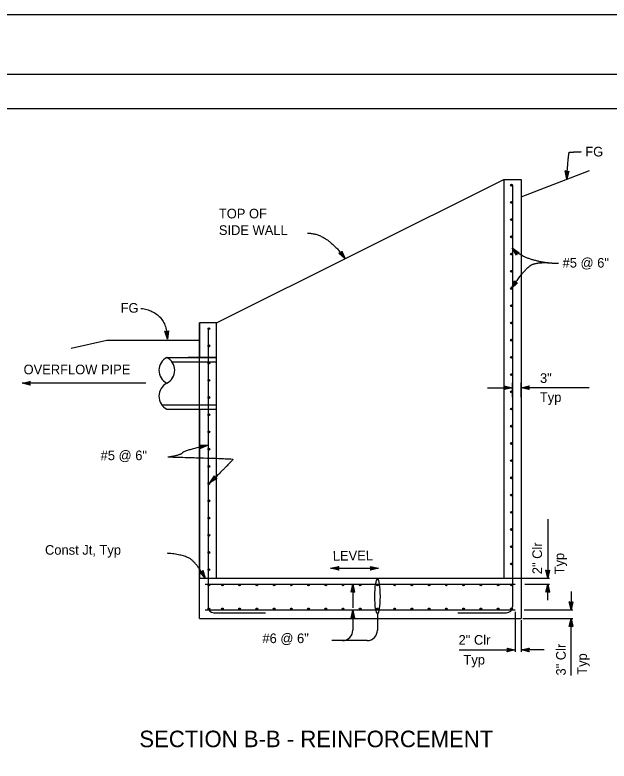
# Model space of a CAD drawing. Extents: x -893 to 867, y -474 to 712.
# Drawn here: x -288 to 143, y 170 to 712 of the extents above; entities that cross this region are included whole.
import ezdxf

# ---------------------------------------------------------------- set-up
doc = ezdxf.new("R2010")
doc.units = 0
for name, color, linetype in [('60 Nongeo Data', 7, 'Continuous'), ('border_PLOTTING-ELEMENTS', 7, 'Continuous'), ('border_rw_22x34_Cut_Lines', 7, 'Continuous'), ('border_SHEET', 7, 'Continuous'), ('str_Text-A', 7, 'Continuous')]:
    doc.layers.add(name, color=color, linetype=linetype)

msp = doc.modelspace()

# ---------------------------------------------------------------- linework, layer by layer
at = {"layer": '60 Nongeo Data'}
for p, q in [((79.37, 580.02), (129.15, 598.99)), ((-141.42, 488.37), (66.88, 592.52)), ((66.88, 592.52), (79.37, 592.52)), ((66.88, 592.52), (79.37, 592.52)), ((66.88, 592.52), (66.88, 302.99)), ((79.37, 592.52), (79.37, 273.83)), ((72.48, 589), (72.48, 588.84)), ((73.12, 588.35), (73.12, 282.16)), ((72.48, 576.51), (72.48, 576.34)), ((72.48, 564.01), (72.48, 563.84)), ((72.48, 551.51), (72.48, 551.34)), ((72.48, 539.01), (72.48, 538.85)), ((101.98, 531.85), (106.6, 531.85)), ((72.48, 526.51), (72.48, 526.35)), ((72.48, 514.02), (72.48, 513.85)), ((72.48, 501.52), (72.48, 501.35)), ((-141.42, 488.37), (-153.92, 488.37)), ((-153.92, 488.37), (-153.92, 463.37)), ((-153.92, 463.37), (-153.92, 488.37)), ((-141.42, 463.37), (-141.42, 488.37)), ((72.48, 489.02), (72.48, 488.85)), ((-147.67, 484.85), (-147.67, 463.37)), ((-147.02, 484.85), (-147.02, 484.69)), ((-246.92, 469.99), (-221.17, 475.87)), ((-221.17, 475.87), (-153.92, 475.87)), ((-147.02, 472.36), (-147.02, 472.19)), ((66.88, 474.43), (66.88, 440.46)), ((72.48, 476.52), (72.48, 476.36)), ((-177.55, 463.37), (-141.42, 463.37)), ((-141.42, 463.37), (-162.05, 463.37)), ((-153.92, 425.77), (-153.92, 463.37)), ((-147.67, 463.37), (-147.67, 425.77)), ((-141.42, 425.77), (-141.42, 463.37)), ((72.48, 464.02), (72.48, 463.86)), ((-173.83, 460.14), (-141.42, 460.14)), ((-147.02, 459.86), (-147.02, 459.69)), ((72.48, 451.53), (72.48, 451.36)), ((-192.86, 444.57), (-282.51, 444.57)), ((-147.02, 447.36), (-147.02, 447.19)), ((73.12, 434.45), (73.12, 444.81)), ((79.37, 434.45), (79.37, 444.81)), ((55.03, 441.31), (73.12, 441.31)), ((66.87, 440.46), (66.87, 438.41)), ((72.48, 439.03), (72.48, 438.86)), ((128.75, 441.31), (79.37, 441.31)), ((-147.02, 434.86), (-147.02, 434.7)), ((-181.2, 428.89), (-141.42, 428.89)), ((-177.55, 425.77), (-141.42, 425.77)), ((-153.92, 425.88), (-153.92, 302.99)), ((-153.92, 273.83), (-153.92, 425.77)), ((-147.67, 425.77), (-147.67, 282.16)), ((-141.42, 302.99), (-141.42, 425.77)), ((72.48, 426.53), (72.48, 426.36)), ((-147.02, 422.36), (-147.02, 422.2)), ((72.48, 414.03), (72.48, 413.87)), ((-147.02, 409.87), (-147.02, 409.7)), ((72.48, 401.53), (72.48, 401.37)), ((-147.02, 397.37), (-147.02, 397.2)), ((-147.02, 384.87), (-147.02, 384.7)), ((72.48, 389.04), (72.48, 388.87)), ((72.48, 376.54), (72.48, 376.37)), ((-147.02, 372.37), (-147.02, 372.21)), ((72.48, 364.04), (72.48, 363.87)), ((-147.02, 359.87), (-147.02, 359.71)), ((-147.02, 347.38), (-147.02, 347.22)), ((72.48, 351.54), (72.48, 351.38)), ((98.78, 345.84), (98.78, 302.99)), ((72.48, 339.05), (72.48, 338.88)), ((-147.02, 334.89), (-147.02, 334.72)), ((72.48, 326.55), (72.48, 326.39)), ((-147.02, 322.39), (-147.02, 322.22)), ((-147.02, 309.89), (-147.02, 309.72)), ((-58.72, 310.26), (-23.98, 310.26)), ((72.48, 314.06), (72.48, 313.89)), ((-153.92, 302.99), (-141.42, 302.99)), ((-149.67, 298.82), (75.12, 298.82)), ((-141.42, 302.99), (66.88, 302.99)), ((-42.63, 298.82), (-42.63, 281.65)), ((66.88, 302.99), (79.37, 302.99)), ((66.88, 298.82), (66.88, 298.82)), ((68.2, 302.99), (100.1, 302.99)), ((82.15, 298.82), (100.1, 298.82)), ((98.78, 287.16), (98.78, 298.82)), ((-147.02, 297.52), (-147.02, 297.68)), ((-137.25, 297.52), (-137.25, 297.68)), ((-124.76, 297.52), (-124.76, 297.68)), ((-112.26, 297.52), (-112.26, 297.68)), ((-99.76, 297.52), (-99.76, 297.68)), ((-87.26, 297.52), (-87.26, 297.68)), ((-74.76, 297.52), (-74.76, 297.68)), ((-62.27, 297.52), (-62.27, 297.68)), ((-49.77, 297.52), (-49.77, 297.68)), ((-37.27, 297.52), (-37.27, 297.68)), ((-24.77, 297.52), (-24.77, 297.68)), ((-12.27, 297.52), (-12.27, 297.68)), ((0.22, 297.52), (0.22, 297.68)), ((12.72, 297.52), (12.72, 297.68)), ((25.21, 297.52), (25.21, 297.68)), ((37.71, 297.52), (37.71, 297.68)), ((50.21, 297.52), (50.21, 297.68)), ((62.71, 297.52), (62.71, 297.68)), ((72.48, 297.52), (72.48, 297.68)), ((115.74, 293.51), (115.74, 280.08)), ((-149.67, 280.08), (75.12, 280.08)), ((-147.02, 281.38), (-147.02, 281.21)), ((-143.5, 277.99), (-106.01, 277.99)), ((-137.25, 281.38), (-137.25, 281.21)), ((-124.76, 281.38), (-124.76, 281.21)), ((-112.26, 281.38), (-112.26, 281.21)), ((-99.76, 281.38), (-99.76, 281.21)), ((-87.26, 281.38), (-87.26, 281.21)), ((-74.76, 281.38), (-74.76, 281.21)), ((-62.27, 281.38), (-62.27, 281.21)), ((-49.77, 281.38), (-49.77, 281.21)), ((-42.63, 279.85), (-42.63, 265.3)), ((-37.27, 281.38), (-37.27, 281.21)), ((-24.77, 281.38), (-24.77, 281.21)), ((-24.77, 277.37), (-24.77, 265.3)), ((-12.27, 281.38), (-12.27, 281.21)), ((0.22, 281.38), (0.22, 281.21)), ((12.72, 281.38), (12.72, 281.21)), ((25.21, 281.38), (25.21, 281.21)), ((33.46, 277.99), (68.96, 277.99)), ((37.71, 281.38), (37.71, 281.21)), ((50.21, 281.38), (50.21, 281.21)), ((62.71, 281.38), (62.71, 281.21)), ((72.48, 281.38), (72.48, 281.21)), ((75.12, 278.75), (75.12, 249.62)), ((81.58, 280.08), (117.06, 280.08)), ((-153.92, 273.83), (79.37, 273.83)), ((79.37, 272.5), (79.37, 249.62)), ((80.69, 273.83), (117.06, 273.83)), ((115.74, 232.49), (115.74, 273.83)), ((-32.27, 257.8), (-57.81, 257.8)), ((34.6, 250.94), (75.12, 250.94)), ((96.25, 250.94), (79.37, 250.94))]:
    msp.add_line(p, q, dxfattribs=at)
for points in [[(114, 598.64), (112.55, 592.77), (111.37, 598.7), (111.72, 598.48), (112.58, 594.14), (113.65, 598.44), (113.29, 598.24), (112.61, 595.49), (112.06, 598.27), (112.41, 598.05), (112.65, 596.85), (112.94, 598.04), (112.67, 597.88), (111.37, 598.7), (112.67, 597.88)], [(76.06, 537.54), (73.03, 542.78), (78, 539.32), (77.6, 539.24), (73.96, 541.78), (76.18, 537.93), (76.29, 538.32), (74.87, 540.78), (77.2, 539.16), (76.8, 539.08), (75.79, 539.78), (76.41, 538.71), (76.5, 539.01), (78, 539.32), (76.5, 539.01)], [(-50.53, 540.56), (-48.19, 534.99), (-52.67, 539.04), (-52.27, 539.07), (-48.98, 536.1), (-50.7, 540.19), (-50.86, 539.82), (-49.76, 537.2), (-51.86, 539.1), (-51.46, 539.13), (-50.55, 538.31), (-51.02, 539.45), (-51.15, 539.16), (-52.67, 539.04), (-51.15, 539.16)], [(76.84, 517.55), (72.47, 513.36), (74.66, 519.01), (74.83, 518.64), (73.23, 514.51), (76.44, 517.57), (76.03, 517.59), (73.98, 515.63), (75.01, 518.27), (75.18, 517.9), (74.74, 516.76), (75.63, 517.61), (75.31, 517.62), (74.66, 519.01), (75.31, 517.62)], [(-176.36, 482.62), (-177.03, 476.6), (-178.97, 482.33), (-178.6, 482.16), (-177.18, 477.96), (-176.68, 482.37), (-177.01, 482.13), (-177.32, 479.31), (-178.23, 481.99), (-177.86, 481.82), (-177.47, 480.66), (-177.33, 481.88), (-177.59, 481.69), (-178.97, 482.33), (-177.59, 481.69)], [(-276.61, 443.25), (-282.51, 444.57), (-276.61, 445.88), (-276.82, 445.53), (-281.14, 444.57), (-276.82, 443.6), (-277.02, 443.95), (-279.79, 444.57), (-277.03, 445.18), (-277.24, 444.83), (-278.43, 444.57), (-277.23, 444.3), (-277.39, 444.57), (-276.61, 445.88), (-277.39, 444.57)], [(67.22, 442.63), (73.12, 441.31), (67.22, 440), (67.43, 440.35), (71.75, 441.31), (67.43, 442.28), (67.64, 441.93), (70.4, 441.31), (67.64, 440.7), (67.85, 441.05), (69.04, 441.31), (67.84, 441.58), (68.01, 441.31), (67.22, 440), (68.01, 441.31)], [(85.28, 439.99), (79.37, 441.31), (85.28, 442.62), (85.07, 442.27), (80.74, 441.31), (85.07, 440.34), (84.86, 440.69), (82.09, 441.31), (84.86, 441.92), (84.65, 441.57), (83.45, 441.31), (84.65, 441.04), (84.49, 441.31), (85.28, 442.62), (84.49, 441.31)], [(-153.73, 399.68), (-147.68, 399.64), (-153.17, 397.11), (-153.04, 397.49), (-149.02, 399.35), (-153.45, 399.38), (-153.17, 399.08), (-150.34, 399.07), (-152.91, 397.88), (-152.78, 398.27), (-151.67, 398.78), (-152.9, 398.79), (-152.68, 398.55), (-153.17, 397.11), (-152.68, 398.55)], [(-141.22, 375.45), (-146.35, 372.23), (-143.07, 377.31), (-142.98, 376.92), (-145.38, 373.19), (-141.62, 375.55), (-142.01, 375.65), (-144.41, 374.14), (-142.88, 376.52), (-142.78, 376.13), (-143.45, 375.1), (-142.4, 375.75), (-142.71, 375.83), (-143.07, 377.31), (-142.71, 375.83)], [(-151.47, 308.79), (-149.75, 302.99), (-153.76, 307.51), (-153.36, 307.49), (-150.41, 304.18), (-151.67, 308.43), (-151.87, 308.08), (-151.07, 305.36), (-152.95, 307.48), (-152.54, 307.47), (-151.73, 306.55), (-152.08, 307.73), (-152.24, 307.46), (-153.76, 307.51), (-152.24, 307.46)], [(-52.81, 308.94), (-58.72, 310.26), (-52.81, 311.57), (-53.02, 311.22), (-57.35, 310.26), (-53.02, 309.29), (-53.23, 309.64), (-56, 310.25), (-53.23, 310.87), (-53.44, 310.52), (-54.64, 310.25), (-53.44, 309.99), (-53.6, 310.26), (-52.81, 311.57), (-53.6, 310.26)], [(-52.81, 308.94), (-58.72, 310.26), (-52.81, 311.57), (-53.02, 311.22), (-57.35, 310.26), (-53.02, 309.29), (-53.23, 309.64), (-56, 310.25), (-53.23, 310.87), (-53.44, 310.52), (-54.64, 310.25), (-53.44, 309.99), (-53.6, 310.26), (-52.81, 311.57), (-53.6, 310.26)], [(-29.89, 311.58), (-23.98, 310.26), (-29.89, 308.95), (-29.68, 309.3), (-25.35, 310.25), (-29.68, 311.23), (-29.47, 310.88), (-26.7, 310.26), (-29.47, 309.65), (-29.26, 309.99), (-28.06, 310.26), (-29.26, 310.53), (-29.1, 310.26), (-29.89, 308.95), (-29.1, 310.26)], [(-29.89, 311.58), (-23.98, 310.26), (-29.89, 308.95), (-29.68, 309.3), (-25.35, 310.25), (-29.68, 311.23), (-29.47, 310.88), (-26.7, 310.26), (-29.47, 309.65), (-29.26, 309.99), (-28.06, 310.26), (-29.26, 310.53), (-29.1, 310.26), (-29.89, 308.95), (-29.1, 310.26)], [(100.1, 308.89), (98.78, 302.99), (97.47, 308.89), (97.82, 308.68), (98.78, 304.36), (99.75, 308.68), (99.4, 308.48), (98.78, 305.71), (98.17, 308.47), (98.52, 308.26), (98.78, 307.07), (99.05, 308.27), (98.78, 308.1), (97.47, 308.89), (98.78, 308.1)], [(-43.95, 292.92), (-42.63, 298.82), (-41.32, 292.91), (-41.67, 293.13), (-42.63, 297.45), (-43.6, 293.12), (-43.25, 293.33), (-42.63, 296.1), (-42.02, 293.33), (-42.37, 293.55), (-42.63, 294.74), (-42.9, 293.54), (-42.63, 293.7), (-41.32, 292.91), (-42.63, 293.7)], [(97.46, 292.92), (98.78, 298.82), (100.09, 292.91), (99.74, 293.13), (98.78, 297.45), (97.81, 293.12), (98.16, 293.33), (98.78, 296.1), (99.39, 293.33), (99.04, 293.55), (98.78, 294.74), (98.51, 293.54), (98.78, 293.7), (100.09, 292.91), (98.78, 293.7)], [(117.06, 285.98), (115.74, 280.08), (114.43, 285.98), (114.78, 285.77), (115.74, 281.44), (116.71, 285.77), (116.36, 285.56), (115.74, 282.79), (115.13, 285.56), (115.48, 285.35), (115.74, 284.15), (116.01, 285.36), (115.74, 285.19), (114.43, 285.98), (115.74, 285.19)], [(-43.95, 273.95), (-42.63, 279.85), (-41.32, 273.95), (-41.67, 274.16), (-42.63, 278.48), (-43.6, 274.16), (-43.25, 274.37), (-42.63, 277.13), (-42.02, 274.37), (-42.37, 274.58), (-42.63, 275.77), (-42.9, 274.57), (-42.63, 274.74), (-41.32, 273.95), (-42.63, 274.74)], [(114.42, 267.92), (115.74, 273.83), (117.05, 267.92), (116.7, 268.13), (115.74, 272.46), (114.77, 268.13), (115.12, 268.34), (115.74, 271.11), (116.35, 268.34), (116, 268.55), (115.74, 269.75), (115.47, 268.55), (115.74, 268.71), (117.05, 267.92), (115.74, 268.71)], [(69.22, 252.26), (75.12, 250.94), (69.22, 249.63), (69.43, 249.98), (73.75, 250.94), (69.43, 251.91), (69.63, 251.56), (72.4, 250.95), (69.64, 250.33), (69.85, 250.68), (71.04, 250.95), (69.84, 251.21), (70.01, 250.94), (69.22, 249.63), (70.01, 250.94)], [(85.28, 249.62), (79.37, 250.94), (85.28, 252.25), (85.07, 251.9), (80.74, 250.95), (85.07, 249.97), (84.86, 250.32), (82.09, 250.94), (84.86, 251.55), (84.65, 251.21), (83.45, 250.94), (84.65, 250.67), (84.49, 250.94), (85.28, 252.25), (84.49, 250.94)]]:
    msp.add_lwpolyline(points, close=True, dxfattribs=at)
for centre, radius in [((72.48, 588.35), 0.651), ((72.48, 588.35), 0.484), ((72.48, 588.35), 0.242), ((72.48, 575.85), 0.651), ((72.48, 575.85), 0.484), ((72.48, 575.85), 0.242), ((72.48, 563.36), 0.651), ((72.48, 563.36), 0.484), ((72.48, 563.36), 0.242), ((72.48, 550.86), 0.651), ((72.48, 550.86), 0.484), ((72.48, 550.86), 0.242), ((72.48, 538.36), 0.651), ((72.48, 538.36), 0.484), ((72.48, 538.36), 0.242), ((72.48, 525.86), 0.651), ((72.48, 525.86), 0.484), ((72.48, 525.86), 0.242), ((72.48, 513.36), 0.651), ((72.48, 513.36), 0.484), ((72.48, 513.36), 0.242), ((72.48, 500.87), 0.651), ((72.48, 500.87), 0.484), ((72.48, 500.87), 0.242), ((72.48, 488.37), 0.651), ((72.48, 488.37), 0.484), ((72.48, 488.37), 0.242), ((-147.02, 484.2), 0.651), ((-147.02, 484.2), 0.484), ((-147.02, 484.2), 0.242), ((-147.02, 471.71), 0.651), ((-147.02, 471.71), 0.484), ((-147.02, 471.71), 0.242), ((72.48, 475.87), 0.651), ((72.48, 475.87), 0.484), ((72.48, 475.87), 0.242), ((72.48, 463.37), 0.651), ((72.48, 463.37), 0.484), ((72.48, 463.37), 0.242), ((-147.02, 459.21), 0.651), ((-147.02, 459.21), 0.484), ((-147.02, 459.21), 0.242), ((72.48, 450.88), 0.651), ((72.48, 450.88), 0.484), ((72.48, 450.88), 0.242), ((-147.02, 446.71), 0.651), ((-147.02, 446.71), 0.484), ((-147.02, 446.71), 0.242), ((72.48, 438.38), 0.651), ((72.48, 438.38), 0.484), ((-147.02, 434.21), 0.651), ((-147.02, 434.21), 0.484), ((-147.02, 434.21), 0.242), ((72.48, 438.38), 0.242), ((72.48, 425.88), 0.651), ((72.48, 425.88), 0.484), ((72.48, 425.88), 0.242), ((-147.02, 421.71), 0.651), ((-147.02, 421.71), 0.484), ((-147.02, 421.71), 0.242), ((72.48, 413.38), 0.651), ((72.48, 413.38), 0.484), ((72.48, 413.38), 0.242), ((-147.02, 409.22), 0.651), ((-147.02, 409.22), 0.484), ((-147.02, 409.22), 0.242), ((72.48, 400.88), 0.651), ((72.48, 400.88), 0.484), ((72.48, 400.88), 0.242), ((-147.02, 396.72), 0.651), ((-147.02, 396.72), 0.484), ((-147.02, 396.72), 0.242), ((-147.02, 384.22), 0.651), ((-147.02, 384.22), 0.484), ((72.48, 388.39), 0.651), ((72.48, 388.39), 0.484), ((72.48, 388.39), 0.242), ((-147.02, 384.22), 0.242), ((72.48, 375.89), 0.651), ((72.48, 375.89), 0.484), ((72.48, 375.89), 0.242), ((-147.02, 371.72), 0.651), ((-147.02, 371.72), 0.484), ((-147.02, 371.72), 0.242), ((72.48, 363.39), 0.651), ((72.48, 363.39), 0.484), ((72.48, 363.39), 0.242), ((-147.02, 359.22), 0.651), ((-147.02, 359.22), 0.484), ((-147.02, 359.22), 0.242), ((-147.02, 346.73), 0.651), ((-147.02, 346.73), 0.484), ((-147.02, 346.73), 0.242), ((72.48, 350.89), 0.651), ((72.48, 350.89), 0.484), ((72.48, 350.89), 0.242), ((72.48, 338.39), 0.651), ((72.48, 338.39), 0.484), ((72.48, 338.39), 0.242), ((-147.02, 334.23), 0.651), ((-147.02, 334.23), 0.484), ((-147.02, 334.23), 0.242), ((72.48, 325.9), 0.651), ((72.48, 325.9), 0.484), ((72.48, 325.9), 0.242), ((-147.02, 321.74), 0.651), ((-147.02, 321.74), 0.484), ((-147.02, 321.74), 0.242), ((-147.02, 309.24), 0.651), ((-147.02, 309.24), 0.484), ((-147.02, 309.24), 0.242), ((72.48, 313.4), 0.651), ((72.48, 313.4), 0.484), ((72.48, 313.4), 0.242), ((-147.02, 298.17), 0.651), ((-147.02, 298.17), 0.484), ((-147.02, 298.17), 0.242), ((-137.25, 298.17), 0.651), ((-137.25, 298.17), 0.484), ((-137.25, 298.17), 0.242), ((-124.76, 298.17), 0.651), ((-124.76, 298.17), 0.484), ((-124.76, 298.17), 0.242), ((-112.26, 298.17), 0.651), ((-112.26, 298.17), 0.484), ((-112.26, 298.17), 0.242), ((-99.76, 298.17), 0.651), ((-99.76, 298.17), 0.484), ((-99.76, 298.17), 0.242), ((-87.26, 298.17), 0.651), ((-87.26, 298.17), 0.484), ((-87.26, 298.17), 0.242), ((-74.76, 298.17), 0.651), ((-74.76, 298.17), 0.484), ((-74.76, 298.17), 0.242), ((-62.27, 298.17), 0.651), ((-62.27, 298.17), 0.484), ((-62.27, 298.17), 0.242), ((-49.77, 298.17), 0.651), ((-49.77, 298.17), 0.484), ((-49.77, 298.17), 0.242), ((-37.27, 298.17), 0.651), ((-37.27, 298.17), 0.484), ((-37.27, 298.17), 0.242), ((-24.77, 298.17), 0.651), ((-24.77, 298.17), 0.484), ((-24.77, 298.17), 0.242), ((-12.27, 298.17), 0.651), ((-12.27, 298.17), 0.484), ((-12.27, 298.17), 0.242), ((0.22, 298.17), 0.651), ((0.22, 298.17), 0.484), ((0.22, 298.17), 0.242), ((12.72, 298.17), 0.651), ((12.72, 298.17), 0.484), ((12.72, 298.17), 0.242), ((25.21, 298.17), 0.651), ((25.21, 298.17), 0.484), ((25.21, 298.17), 0.242), ((37.71, 298.17), 0.651), ((37.71, 298.17), 0.484), ((37.71, 298.17), 0.242), ((50.21, 298.17), 0.651), ((50.21, 298.17), 0.484), ((50.21, 298.17), 0.242), ((62.71, 298.17), 0.651), ((62.71, 298.17), 0.484), ((62.71, 298.17), 0.242), ((72.48, 298.17), 0.651), ((72.48, 298.17), 0.484), ((72.48, 298.17), 0.242), ((-147.02, 280.73), 0.651), ((-147.02, 280.73), 0.484), ((-147.02, 280.73), 0.242), ((-137.25, 280.73), 0.651), ((-137.25, 280.73), 0.484), ((-137.25, 280.73), 0.242), ((-124.76, 280.73), 0.651), ((-124.76, 280.73), 0.484), ((-124.76, 280.73), 0.242), ((-112.26, 280.73), 0.651), ((-112.26, 280.73), 0.484), ((-112.26, 280.73), 0.242), ((-99.76, 280.73), 0.651), ((-99.76, 280.73), 0.484), ((-99.76, 280.73), 0.242), ((-87.26, 280.73), 0.651), ((-87.26, 280.73), 0.484), ((-87.26, 280.73), 0.242), ((-74.76, 280.73), 0.651), ((-74.76, 280.73), 0.484), ((-74.76, 280.73), 0.242), ((-62.27, 280.73), 0.651), ((-62.27, 280.73), 0.484), ((-62.27, 280.73), 0.242), ((-49.77, 280.73), 0.651), ((-49.77, 280.73), 0.484), ((-49.77, 280.73), 0.242), ((-37.27, 280.73), 0.651), ((-37.27, 280.73), 0.484), ((-37.27, 280.73), 0.242), ((-24.77, 280.73), 0.651), ((-24.77, 280.73), 0.484), ((-24.77, 280.73), 0.242), ((-12.27, 280.73), 0.651), ((-12.27, 280.73), 0.484), ((-12.27, 280.73), 0.242), ((0.22, 280.73), 0.651), ((0.22, 280.73), 0.484), ((0.22, 280.73), 0.242), ((12.72, 280.73), 0.651), ((12.72, 280.73), 0.484), ((12.72, 280.73), 0.242), ((25.21, 280.73), 0.651), ((25.21, 280.73), 0.484), ((25.21, 280.73), 0.242), ((37.71, 280.73), 0.651), ((37.71, 280.73), 0.484), ((37.71, 280.73), 0.242), ((50.21, 280.73), 0.651), ((50.21, 280.73), 0.484), ((50.21, 280.73), 0.242), ((62.71, 280.73), 0.651), ((62.71, 280.73), 0.484), ((62.71, 280.73), 0.242), ((72.48, 280.73), 0.651), ((72.48, 280.73), 0.484), ((72.48, 280.73), 0.242)]:
    msp.add_circle(centre, radius, dxfattribs=at)
for centre, radius, start, end in [((-172.65, 453.97), 10.6, 117.5369, 242.4631), ((-182.46, 453.97), 10.6, 297.5369, 62.4631), ((-172.65, 435.17), 10.6, 117.5369, 242.4631), ((-143.5, 282.16), 4.17, 180, 270), ((68.96, 282.16), 4.17, 270, 0), ((-50.13, 265.3), 7.5, 270, 0), ((-32.27, 265.3), 7.5, 270, 0)]:
    msp.add_arc(centre, radius, start, end, dxfattribs=at)
msp.add_ellipse((-24.77, 289.86), major_axis=(0, 12.5), ratio=0.15, dxfattribs=at)
for points in [[(112.55, 592.77), (113.89, 612.18), (114.86, 612.34), (123.26, 612.71)], [(-75.41, 553.54), (-61.37, 553.54), (-48.19, 534.99)], [(73.03, 542.78), (81.49, 533.58), (101.98, 531.85)], [(72.47, 513.36), (82.68, 528.69), (92.33, 532.8), (101.98, 531.85)], [(-196.31, 498.91), (-177.77, 496.46), (-177.07, 476.69)], [(-176.76, 391.09), (-166.82, 392.7), (-165.32, 395.81), (-147.68, 399.64)], [(-176.76, 391.09), (-129.59, 389.93), (-129.59, 388.82), (-146.35, 372.23)], [(-149.75, 302.99), (-154.89, 312.21), (-163.64, 320.02), (-177.16, 321.16)]]:
    msp.add_open_spline(points, degree=2, dxfattribs=at)
at = {"layer": 'border_PLOTTING-ELEMENTS'}
for points in [[(-893.45, -474.04), (866.55, -474.04), (866.55, 711.96), (-893.45, 711.96)], [(-863.45, 668.96), (836.55, 668.96), (836.55, -431.04), (-863.45, -431.04)]]:
    msp.add_lwpolyline(points, close=True, dxfattribs=at)
at = {"layer": 'border_rw_22x34_Cut_Lines'}
msp.add_lwpolyline([(-863.45, 668.96), (836.55, 668.96), (836.55, -431.04), (-863.45, -431.04)], close=True, dxfattribs=at)
at = {"layer": 'border_SHEET'}
msp.add_line((-813.45, 643.96), (811.55, 643.96), dxfattribs=at)

# ---------------------------------------------------------------- texts
at = {"layer": '60 Nongeo Data'}
for s, height, p in [('FG', 6.999, (126, 609.21)), ('TOP OF', 6.999, (-139.8, 564.25)), ('SIDE WALL ', 6.999, (-139.8, 552.25)), ('#5 @ 6"', 7, (109.54, 528.54)), ('FG', 6.999, (-211.08, 495.8)), ('OVERFLOW PIPE', 6.9987, (-281.49, 451.08)), ('3"', 6.999, (93.16, 444.81)), ('Typ', 6.999, (93.07, 430.93)), ('#5 @ 6"', 7, (-225.59, 388.74)), ('Const Jt, Typ', 6.9987, (-265.94, 320.1)), ('#6 @ 6"', 7, (-108.22, 255.93)), ('2" Clr', 6.999, (34.1, 254.78)), ('Typ', 6.999, (37.63, 240.38))]:
    msp.add_text(s, height=height, dxfattribs=at).set_placement(p)
for s, rotation, p in [('2" Clr', 90, (94.63, 305.97)), ('LEVEL', 0.422, (-57.14, 315.83)), ('Typ', 90, (110.69, 305.84)), ('3" Clr', 90, (111.84, 232.4)), ('Typ', 90, (127.18, 232.97))]:
    msp.add_text(s, height=6.999, rotation=rotation, dxfattribs=at).set_placement(p)
at = {"layer": 'str_Text-A'}
msp.add_text('SECTION B-B - REINFORCEMENT', height=12, dxfattribs=at).set_placement((-197.51, 180.38))

doc.saveas('drawing.dxf')
